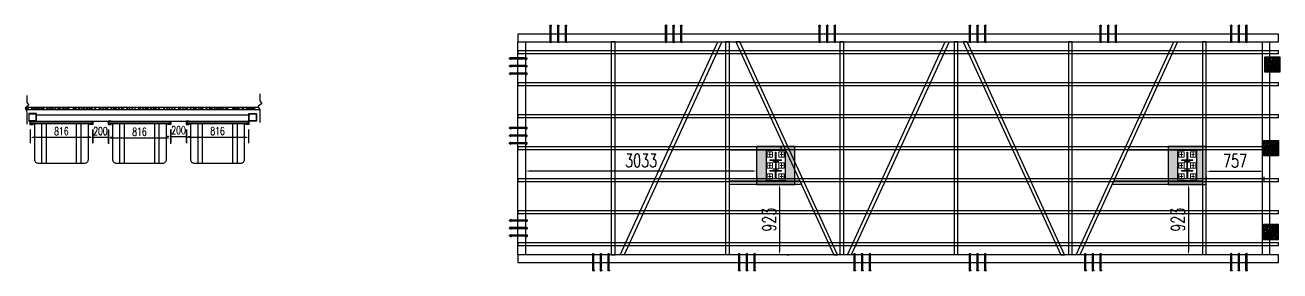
# Model space of a CAD drawing. Extents: x -18540 to 926017, y -610001 to -56924.
# Drawn here: x 8031 to 24498, y -575943 to -572713 of the extents above; entities that cross this region are included whole.
import ezdxf

# ---------------------------------------------------------------- set-up
doc = ezdxf.new("R2010")
doc.units = 0
doc.header["$LTSCALE"] = 10
doc.header["$MEASUREMENT"] = 0
doc.linetypes.add('线型2', pattern=[2.5, 1.5, -1])
for name, color, linetype in [('BJ02', 2, 'Continuous'), ('W-STEEL_FRAME钢架', 3, 'Continuous'), ('W-STEEL_KEEL钢龙骨', 5, 'Continuous'), ('W-WOOD_FLOOR木地板', 30, 'Continuous'), ('房屋工字钢', 2, 'Continuous'), ('浮箱U槽', 5, 'Continuous'), ('螺栓孔位', 2, 'Continuous'), ('铝合金', 7, 'Continuous')]:
    doc.layers.add(name, color=color, linetype=linetype)
for name, color, linetype, lineweight in [('孔标注', 9, 'Continuous', 18), ('字符标注', 9, 'Continuous', 18), ('柱_主零件_实线', 51, 'Continuous', 18), ('柱_零件_实线', 3, 'Continuous', 18), ('螺栓组-普通_实线', 9, 'Continuous', 18), ('钢板标注', 9, 'Continuous', 18)]:
    doc.layers.add(name, color=color, linetype=linetype, lineweight=lineweight)
doc.styles.add('STANDARD_T3', font='simplex.shx', dxfattribs={"width": 0.7, "bigfont": 'gbcbig.shx'})
doc.dimstyles.new('W&&30', dxfattribs={"dimtxt": 105, "dimasz": 30, "dimexe": 75, "dimexo": 90, "dimgap": 30, "dimtad": 1, "dimdec": 0, "dimzin": 0, "dimdsep": 46, "dimtxsty": 'STANDARD_T3', "dimcen": 0.09, "dimclrd": 1, "dimclre": 1, "dimclrt": 7, "dimazin": 2, "dimtfac": 1, "dimtdec": 0, "dimtix": 1, "dimtmove": 2, "dimatfit": 3, "dimfxl": 100, "dimtolj": 1, "dimtzin": 0, "dimarcsym": 0})
doc.dimstyles.new('W&&50', dxfattribs={"dimtxt": 175, "dimasz": 50, "dimexe": 125, "dimexo": 150, "dimgap": 50, "dimtad": 1, "dimdec": 0, "dimzin": 0, "dimdsep": 46, "dimtxsty": 'STANDARD_T3', "dimcen": 0.09, "dimclrd": 1, "dimclre": 1, "dimclrt": 7, "dimazin": 2, "dimtfac": 1, "dimtdec": 0, "dimtix": 1, "dimtmove": 2, "dimatfit": 3, "dimfxl": 100, "dimtolj": 1, "dimtzin": 0, "dimarcsym": 0})

# ---------------------------------------------------------------- blocks, each defined once
blk = doc.blocks.new('*D840')
at = {"layer": 'Defpoints', "color": 0, "transparency": 16777216}
for p in [(8100, -573997), (8916, -573997), (8100, -574191)]:
    blk.add_point(p, dxfattribs=at)
at = {"layer": 'W-STEEL_FRAME钢架', "color": 1, "lineweight": -2, "transparency": 16777216}
for p, q in [((8100, -574087), (8100, -574266)), ((8886, -574191), (8130, -574191)), ((8916, -574087), (8916, -574266))]:
    blk.add_line(p, q, dxfattribs=at)
at = {"layer": 'W-STEEL_FRAME钢架', "color": 1, "transparency": 16777216}
for points in [[(8130, -574186), (8130, -574196), (8100, -574191)], [(8886, -574186), (8886, -574196), (8916, -574191)]]:
    blk.add_solid(points, dxfattribs=at)
at = {"layer": 'W-STEEL_FRAME钢架', "color": 7, "transparency": 16777216, "insert": (8508, -574109), "char_height": 105, "attachment_point": 5, "style": 'STANDARD_T3'}
blk.add_mtext('\\A1;816', dxfattribs=at)
blk = doc.blocks.new('*D841')
at = {"layer": 'Defpoints', "color": 0, "transparency": 16777216}
for p in [(9944, -573997), (10145, -573997), (10145, -574177)]:
    blk.add_point(p, dxfattribs=at)
at = {"layer": 'W-STEEL_FRAME钢架', "color": 1, "lineweight": -2, "transparency": 16777216}
for p, q in [((9914, -574177), (9884, -574177)), ((9944, -574087), (9944, -574252)), ((9944, -574177), (10145, -574177)), ((10145, -574087), (10145, -574252)), ((10175, -574177), (10205, -574177))]:
    blk.add_line(p, q, dxfattribs=at)
at = {"layer": 'W-STEEL_FRAME钢架', "color": 1, "transparency": 16777216}
for points in [[(9914, -574172), (9914, -574182), (9944, -574177)], [(10175, -574172), (10175, -574182), (10145, -574177)]]:
    blk.add_solid(points, dxfattribs=at)
at = {"layer": 'W-STEEL_FRAME钢架', "color": 7, "transparency": 16777216, "insert": (10045, -574094), "char_height": 105, "attachment_point": 5, "style": 'STANDARD_T3'}
blk.add_mtext('\\A1;200', dxfattribs=at)
blk = doc.blocks.new('*D842')
at = {"layer": 'Defpoints', "color": 0, "transparency": 16777216}
for p in [(9124, -573997), (9940, -573997), (9124, -574198)]:
    blk.add_point(p, dxfattribs=at)
at = {"layer": 'W-STEEL_FRAME钢架', "color": 1, "lineweight": -2, "transparency": 16777216}
for p, q in [((9124, -574087), (9124, -574273)), ((9910, -574198), (9154, -574198)), ((9940, -574087), (9940, -574273))]:
    blk.add_line(p, q, dxfattribs=at)
at = {"layer": 'W-STEEL_FRAME钢架', "color": 1, "transparency": 16777216}
for points in [[(9154, -574193), (9154, -574203), (9124, -574198)], [(9910, -574193), (9910, -574203), (9940, -574198)]]:
    blk.add_solid(points, dxfattribs=at)
at = {"layer": 'W-STEEL_FRAME钢架', "color": 7, "transparency": 16777216, "insert": (9532, -574115), "char_height": 105, "attachment_point": 5, "style": 'STANDARD_T3'}
blk.add_mtext('\\A1;816', dxfattribs=at)
blk = doc.blocks.new('*D843')
at = {"layer": 'Defpoints', "color": 0, "transparency": 16777216}
for p in [(8920, -573997), (9120, -573997), (9120, -574188)]:
    blk.add_point(p, dxfattribs=at)
at = {"layer": 'W-STEEL_FRAME钢架', "color": 1, "lineweight": -2, "transparency": 16777216}
for p, q in [((8890, -574188), (8860, -574188)), ((8920, -574087), (8920, -574263)), ((8920, -574188), (9120, -574188)), ((9120, -574087), (9120, -574263)), ((9150, -574188), (9180, -574188))]:
    blk.add_line(p, q, dxfattribs=at)
at = {"layer": 'W-STEEL_FRAME钢架', "color": 1, "transparency": 16777216}
for points in [[(8890, -574183), (8890, -574193), (8920, -574188)], [(9150, -574183), (9150, -574193), (9120, -574188)]]:
    blk.add_solid(points, dxfattribs=at)
at = {"layer": 'W-STEEL_FRAME钢架', "color": 7, "transparency": 16777216, "insert": (9020, -574105), "char_height": 105, "attachment_point": 5, "style": 'STANDARD_T3'}
blk.add_mtext('\\A1;200', dxfattribs=at)
blk = doc.blocks.new('800')
at = {"color": 5, "lineweight": -3}
for p, q in [((-460, 520), (-460, 0)), ((-400, 520), (-400, 0)), ((0, 0), (0, 520)), ((60, 0), (60, 520))]:
    blk.add_line(p, q, dxfattribs=at)
at = {"color": 5}
blk.add_lwpolyline([(200, 550), (200, 520), (150, 520), (-550, 520), (-600, 520), (-600, 550)], close=True, dxfattribs=at)
at = {"color": 5, "lineweight": -3}
blk.add_lwpolyline([(150, 520), (150, 50, -0.414214), (100, 0), (-500, 0, -0.414214), (-550, 50), (-550, 520)], format="xyb", dxfattribs=at)
blk = doc.blocks.new('*D853')
at = {"layer": 'Defpoints', "color": 0, "transparency": 16777216}
for p in [(10149, -573997), (10965, -573997), (10965, -574188)]:
    blk.add_point(p, dxfattribs=at)
at = {"layer": 'W-STEEL_FRAME钢架', "color": 1, "lineweight": -2, "transparency": 16777216}
for p, q in [((10149, -574087), (10149, -574263)), ((10179, -574188), (10935, -574188)), ((10965, -574087), (10965, -574263))]:
    blk.add_line(p, q, dxfattribs=at)
at = {"layer": 'W-STEEL_FRAME钢架', "color": 1, "transparency": 16777216}
for points in [[(10179, -574183), (10179, -574193), (10149, -574188)], [(10935, -574183), (10935, -574193), (10965, -574188)]]:
    blk.add_solid(points, dxfattribs=at)
at = {"layer": 'W-STEEL_FRAME钢架', "color": 7, "transparency": 16777216, "insert": (10557, -574105), "char_height": 105, "attachment_point": 5, "style": 'STANDARD_T3'}
blk.add_mtext('\\A1;816', dxfattribs=at)
blk = doc.blocks.new('01')
h = blk.add_hatch()
h.set_pattern_fill('HOUND', color=77, scale=5)
h.set_pattern_definition([(0, (0, 0), (31.75, 7.9375), [127, -63.5]), (90, (0, 0), (-7.9375, -31.75), [127, -63.5])])
h.paths.add_polyline_path([(50227, 12928), (50227, 12728), (50427, 12728), (50427, 12928)])
h.paths.add_polyline_path([(50382, 12893, -1), (50402, 12893, -1)], flags=16)
h.paths.add_polyline_path([(50252, 12893, -1), (50272, 12893, -1)], flags=16)
h.paths.add_polyline_path([(50402, 12763, -1), (50382, 12763, -1)], flags=16)
h.paths.add_polyline_path([(50272, 12763, -1), (50252, 12763, -1)], flags=16)
at = {"color": 251}
blk.add_lwpolyline([(50227, 12928), (50427, 12928), (50427, 12728), (50227, 12728)], close=True, dxfattribs=at)
at = {"color": 6}
for centre in [(50262, 12893), (50392, 12893), (50262, 12763), (50392, 12763)]:
    blk.add_circle(centre, 10, dxfattribs=at)
blk = doc.blocks.new('*U2023')
at = {"layer": 'W-STEEL_KEEL钢龙骨', "color": 4}
blk.add_lwpolyline([(17.5, -5040), (17.5, 4940), (-17.5, 4940), (-17.5, -5040)], close=True, dxfattribs=at)
blk = doc.blocks.new('*U2024')
at = {"layer": 'W-STEEL_KEEL钢龙骨', "color": 0, "linetype": 'ByBlock', "lineweight": -2, "transparency": 16777216}
for p in [(0, 0), (420, 0), (840, 0), (1260, 0), (1680, 0), (2100, 0), (2520, 0)]:
    blk.add_blockref('*U2023', p, dxfattribs=at)
blk = doc.blocks.new('C-2')
at = {"color": 6}
blk.add_lwpolyline([(594561, 64256), (594561, 64166), (591761, 64166), (591761, 64256)], close=True, dxfattribs=at)
at = {"layer": 'W-STEEL_FRAME钢架', "color": 1}
for points in [[(594558, 63376), (594558, 63426), (591761, 63426), (591761, 63376)], [(594561, 61768), (594561, 61718), (591761, 63001), (591761, 63051)], [(594558, 61618), (594558, 61668), (591761, 61668), (591761, 61618)], [(591761, 60287), (591761, 60237), (594561, 61518), (594561, 61568)], [(594558, 60118), (594558, 60168), (591761, 60168), (591761, 60118)], [(594561, 58768), (594561, 58718), (591761, 60001), (591761, 60051)], [(594558, 58618), (594558, 58668), (591761, 58668), (591761, 58618)], [(591761, 57305), (591761, 57255), (594561, 58537), (594561, 58587)], [(594558, 57118), (594558, 57168), (591761, 57168), (591761, 57118)], [(591761, 57018), (591761, 57068), (594561, 55787), (594561, 55737)], [(594561, 55619), (594561, 55669), (591761, 55669), (591761, 55619)]]:
    blk.add_lwpolyline(points, close=True, dxfattribs=at)
at = {"layer": '铝合金', "color": 2}
for points in [[(591761, 54393), (591761, 64373), (591661, 64373), (591661, 54393)], [(591761, 54393), (591761, 54493), (594561, 54493), (594561, 54393)]]:
    blk.add_lwpolyline(points, close=True, dxfattribs=at)
blk.add_lwpolyline([(594561, 54393), (594661, 54393), (594661, 64373), (594561, 64373), (594561, 54393)], dxfattribs=at)
at = {"color": 4, "rotation": 270}
for p in [(579233, 114620), (580333, 114603)]:
    blk.add_blockref('01', p, dxfattribs=at)
at = {"color": 4, "xscale": -1, "rotation": 90}
blk.add_blockref('01', (607089, 114603), dxfattribs=at)
at = {"layer": 'W-STEEL_KEEL钢龙骨'}
blk.add_blockref('*U2024', (591900, 59433), dxfattribs=at)
blk = doc.blocks.new('1')
at = {"lineweight": -3}
for p, q in [((-1521938, 1214338), (-1521935, 1214338)), ((-1521938, 1214336), (-1521931, 1214336)), ((-1521938, 1214336), (-1521914, 1214336)), ((-1521936, 1214341), (-1521936, 1214346)), ((-1521936, 1214346), (-1521916, 1214346)), ((-1521935, 1214341), (-1521936, 1214341)), ((-1521934, 1214347), (-1521932, 1214347)), ((-1521933, 1214352), (-1521931, 1214355)), ((-1521933, 1214136), (-1521933, 1214352)), ((-1521919, 1214352), (-1521933, 1214352)), ((-1521932, 1214347), (-1521919, 1214347)), ((-1521932, 1214346), (-1521932, 1214341)), ((-1521921, 1214355), (-1521931, 1214355)), ((-1521919, 1214352), (-1521921, 1214355)), ((-1521919, 1214347), (-1521921, 1214347)), ((-1521921, 1214346), (-1521921, 1214341)), ((-1521919, 1214136), (-1521919, 1214352)), ((-1521917, 1214341), (-1521916, 1214341)), ((-1521914, 1214338), (-1521917, 1214338)), ((-1521916, 1214341), (-1521916, 1214346)), ((-1521938, 1214136), (-1521931, 1214136)), ((-1521938, 1214136), (-1521914, 1214136)), ((-1521938, 1214134), (-1521935, 1214134)), ((-1521935, 1214131), (-1521936, 1214131)), ((-1521936, 1214131), (-1521936, 1214126)), ((-1521936, 1214126), (-1521916, 1214126)), ((-1521934, 1214125), (-1521932, 1214125)), ((-1521932, 1214126), (-1521932, 1214131)), ((-1521932, 1214125), (-1521919, 1214125)), ((-1521921, 1214126), (-1521921, 1214131)), ((-1521919, 1214125), (-1521921, 1214125)), ((-1521914, 1214134), (-1521917, 1214134)), ((-1521917, 1214131), (-1521916, 1214131)), ((-1521916, 1214131), (-1521916, 1214126))]:
    blk.add_line(p, q, dxfattribs=at)
at = {"color": 1}
for p, q in [((-1521936, 1214346), (-1521934, 1214347)), ((-1521919, 1214347), (-1521916, 1214346))]:
    blk.add_line(p, q, dxfattribs=at)
at = {"color": 6, "lineweight": -3}
for p, q in [((-1521931, 1214136), (-1521931, 1214355)), ((-1521921, 1214136), (-1521921, 1214355))]:
    blk.add_line(p, q, dxfattribs=at)
at = {"lineweight": -3}
for points in [[(-1521933, 1214336), (-1521938, 1214336), (-1521938, 1214338), (-1521914, 1214338), (-1521914, 1214336), (-1521919, 1214336)], [(-1521935, 1214338), (-1521935, 1214341), (-1521917, 1214341), (-1521917, 1214338)], [(-1521933, 1214136), (-1521938, 1214136), (-1521938, 1214134), (-1521914, 1214134), (-1521914, 1214136), (-1521919, 1214136)], [(-1521935, 1214134), (-1521935, 1214131), (-1521917, 1214131), (-1521917, 1214134)]]:
    blk.add_lwpolyline(points, dxfattribs=at)
for centre, radius, start, end in [((-1521934, 1214129), 3.22, 223.6028, 316.3972), ((-1521926, 1214140), 14.7, 248.7607, 291.2393), ((-1521919, 1214129), 3.22, 223.6028, 316.3972)]:
    blk.add_arc(centre, radius, start, end, dxfattribs=at)
blk = doc.blocks.new('螺栓孔位')
at = {"layer": '螺栓孔位', "color": 1, "rotation": 270}
for p in [(-1214244, -1521833), (-1214244, -1521933), (-1214244, -1522033)]:
    blk.add_blockref('1', p, dxfattribs=at)
blk = doc.blocks.new('GZG')
at = {"layer": '孔标注', "ltscale": 100000, "const_width": 2.01}
blk.add_lwpolyline([(51, 341, 1), (49, 341, 1)], format="xyb", close=True, dxfattribs=at)
at = {"layer": '字符标注', "ltscale": 100000, "const_width": 2.01}
blk.add_lwpolyline([(204, 341, 1), (202, 341, 1)], format="xyb", close=True, dxfattribs=at)
at = {"layer": '柱_主零件_实线', "lineweight": 18, "ltscale": 100000}
for p, q in [((51, 261), (51, 271)), ((202, 271), (51, 271)), ((51, 261), (123, 261)), ((123, 261), (123, 131)), ((130, 261), (202, 261)), ((130, 131), (130, 261)), ((202, 261), (202, 271)), ((51, 120), (51, 131)), ((51, 131), (123, 131)), ((51, 120), (202, 120)), ((130, 131), (202, 131)), ((202, 120), (202, 131))]:
    blk.add_line(p, q, dxfattribs=at)
at = {"layer": '柱_零件_实线', "lineweight": 18, "ltscale": 100000}
for p, q in [((0, 0), (0, 392)), ((0, 392), (253, 392)), ((85, 376), (15, 376)), ((15, 376), (15, 306)), ((85, 306), (85, 376)), ((120, 371), (120, 271)), ((133, 371), (120, 371)), ((133, 271), (133, 371)), ((238, 376), (168, 376)), ((168, 376), (168, 306)), ((238, 306), (238, 376)), ((253, 392), (253, 0)), ((15, 306), (85, 306)), ((15, 231), (15, 161)), ((85, 231), (15, 231)), ((85, 161), (85, 231)), ((133, 321), (120, 321)), ((133, 271), (120, 271)), ((168, 306), (238, 306)), ((168, 231), (168, 161)), ((238, 231), (168, 231)), ((238, 161), (238, 231)), ((253, 0), (0, 0)), ((15, 161), (85, 161)), ((15, 85), (15, 15)), ((85, 85), (15, 85)), ((15, 15), (85, 15)), ((85, 15), (85, 85)), ((120, 120), (120, 20)), ((133, 120), (120, 120)), ((133, 70), (120, 70)), ((133, 20), (120, 20)), ((133, 20), (133, 120)), ((168, 161), (238, 161)), ((168, 85), (168, 15)), ((238, 85), (168, 85)), ((168, 15), (238, 15)), ((238, 15), (238, 85))]:
    blk.add_line(p, q, dxfattribs=at)
at = {"layer": '柱_零件_实线', "linetype": '线型2', "lineweight": 18, "ltscale": 100000}
for p, q in [((92, 246), (92, 238)), ((161, 246), (92, 246)), ((92, 238), (124, 238)), ((133, 301), (120, 301)), ((124, 238), (124, 153)), ((129, 238), (161, 238)), ((129, 153), (129, 238)), ((161, 246), (161, 238)), ((92, 153), (92, 146)), ((92, 153), (124, 153)), ((92, 146), (161, 146)), ((133, 90), (120, 90)), ((129, 153), (161, 153)), ((161, 153), (161, 146))]:
    blk.add_line(p, q, dxfattribs=at)
at = {"layer": '螺栓组-普通_实线', "lineweight": 18, "ltscale": 100000}
for p, q in [((70, 341), (30, 341)), ((50, 371), (50, 311)), ((223, 341), (183, 341)), ((203, 371), (203, 311)), ((70, 196), (30, 196)), ((50, 226), (50, 166)), ((223, 196), (183, 196)), ((203, 226), (203, 166)), ((70, 50), (30, 50)), ((50, 80), (50, 20)), ((223, 50), (183, 50)), ((203, 80), (203, 20))]:
    blk.add_line(p, q, dxfattribs=at)
at = {"layer": '螺栓组-普通_实线', "color": 1, "ltscale": 100000, "const_width": 10}
for points in [[(55, 341, 1), (45, 341, 1)], [(208, 341, 1), (198, 341, 1)], [(55, 196, 1), (45, 196, 1)], [(208, 196, 1), (198, 196, 1)], [(55, 50, 1), (45, 50, 1)], [(208, 50, 1), (198, 50, 1)]]:
    blk.add_lwpolyline(points, format="xyb", close=True, dxfattribs=at)
at = {"layer": '钢板标注', "ltscale": 100000, "const_width": 2.01}
for points in [[(51, 50, 1), (49, 50, 1)], [(254, 0, 1), (252, 0, 1)]]:
    blk.add_lwpolyline(points, format="xyb", close=True, dxfattribs=at)
blk = doc.blocks.new('GG')
at = {"layer": 'W-STEEL_FRAME钢架', "true_color": 0x636466}
h = blk.add_hatch(color=251, dxfattribs=at)
h.dxf.hatch_style = 1
h.paths.add_polyline_path([(500, 500), (0, 500), (0, 0), (500, 0)])
h.paths.add_polyline_path([(377, 55), (124, 55), (124, 447), (377, 447)], flags=16)
at = {"layer": 'BJ02', "color": 3}
blk.add_lwpolyline([(0, 0), (500, 0), (500, 500), (0, 500)], close=True, dxfattribs=at)
at = {"layer": '房屋工字钢', "color": 2}
blk.add_lwpolyline([(124, 55), (377, 55), (377, 447), (124, 447)], close=True, dxfattribs=at)
at = {"layer": 'W-STEEL_FRAME钢架', "color": 3}
blk.add_blockref('GZG', (124, 55), dxfattribs=at)
blk = doc.blocks.new('*D1580')
at = {"layer": 'Defpoints', "color": 0, "transparency": 16777216}
for p in [(17882, -574808), (17882, -575732), (17932, -575732)]:
    blk.add_point(p, dxfattribs=at)
at = {"layer": 'W-STEEL_FRAME钢架', "color": 1, "lineweight": -2, "transparency": 16777216}
for p, q in [((17932, -574858), (17932, -575682)), ((18032, -574808), (18057, -574808)), ((18032, -575732), (18057, -575732))]:
    blk.add_line(p, q, dxfattribs=at)
at = {"layer": 'W-STEEL_FRAME钢架', "color": 1, "transparency": 16777216}
for points in [[(17924, -574858), (17940, -574858), (17932, -574808)], [(17924, -575682), (17940, -575682), (17932, -575732)]]:
    blk.add_solid(points, dxfattribs=at)
at = {"layer": 'W-STEEL_FRAME钢架', "color": 7, "transparency": 16777216, "insert": (17795, -575270), "char_height": 175, "attachment_point": 5, "rotation": 90, "style": 'STANDARD_T3'}
blk.add_mtext('\\A1;923', dxfattribs=at)
blk = doc.blocks.new('*D1581')
at = {"layer": 'Defpoints', "color": 0, "transparency": 16777216}
for p in [(14598, -574558), (14598, -574631), (17632, -574558)]:
    blk.add_point(p, dxfattribs=at)
at = {"layer": 'W-STEEL_FRAME钢架', "color": 1, "lineweight": -2, "transparency": 16777216}
for p, q in [((17582, -574631), (14648, -574631)), ((14598, -574708), (14598, -574756)), ((17632, -574708), (17632, -574756))]:
    blk.add_line(p, q, dxfattribs=at)
at = {"layer": 'W-STEEL_FRAME钢架', "color": 1, "transparency": 16777216}
for points in [[(14648, -574623), (14648, -574640), (14598, -574631)], [(17582, -574623), (17582, -574640), (17632, -574631)]]:
    blk.add_solid(points, dxfattribs=at)
at = {"layer": 'W-STEEL_FRAME钢架', "color": 7, "transparency": 16777216, "insert": (16115, -574494), "char_height": 175, "attachment_point": 5, "style": 'STANDARD_T3'}
blk.add_mtext('\\A1;3033', dxfattribs=at)
blk = doc.blocks.new('*D1582')
at = {"layer": 'Defpoints', "color": 0, "transparency": 16777216}
for p in [(23532, -574558), (24288, -574558), (24288, -574634)]:
    blk.add_point(p, dxfattribs=at)
at = {"layer": 'W-STEEL_FRAME钢架', "color": 1, "lineweight": -2, "transparency": 16777216}
for p, q in [((23582, -574634), (24238, -574634)), ((23532, -574708), (23532, -574759)), ((24288, -574708), (24288, -574759))]:
    blk.add_line(p, q, dxfattribs=at)
at = {"layer": 'W-STEEL_FRAME钢架', "color": 1, "transparency": 16777216}
for points in [[(23582, -574626), (23582, -574642), (23532, -574634)], [(24238, -574626), (24238, -574642), (24288, -574634)]]:
    blk.add_solid(points, dxfattribs=at)
at = {"layer": 'W-STEEL_FRAME钢架', "color": 7, "transparency": 16777216, "insert": (23910, -574496), "char_height": 175, "attachment_point": 5, "style": 'STANDARD_T3'}
blk.add_mtext('\\A1;757', dxfattribs=at)
blk = doc.blocks.new('*D1583')
at = {"layer": 'Defpoints', "color": 0, "transparency": 16777216}
for p in [(23282, -574808), (23282, -575732), (23298, -575732)]:
    blk.add_point(p, dxfattribs=at)
at = {"layer": 'W-STEEL_FRAME钢架', "color": 1, "lineweight": -2, "transparency": 16777216}
for p, q in [((23298, -574858), (23298, -575682)), ((23432, -574808), (23423, -574808)), ((23432, -575732), (23423, -575732))]:
    blk.add_line(p, q, dxfattribs=at)
at = {"layer": 'W-STEEL_FRAME钢架', "color": 1, "transparency": 16777216}
for points in [[(23290, -574858), (23306, -574858), (23298, -574808)], [(23290, -575682), (23306, -575682), (23298, -575732)]]:
    blk.add_solid(points, dxfattribs=at)
at = {"layer": 'W-STEEL_FRAME钢架', "color": 7, "transparency": 16777216, "insert": (23161, -575270), "char_height": 175, "attachment_point": 5, "rotation": 90, "style": 'STANDARD_T3'}
blk.add_mtext('\\A1;923', dxfattribs=at)

msp = doc.modelspace()

# ---------------------------------------------------------------- hatches: boundary and pattern name
at = {"layer": 'W-WOOD_FLOOR木地板', "true_color": 0xcd6928}
h = msp.add_hatch(dxfattribs=at)
h.set_pattern_fill('木材', color=32, scale=10, angle=360)
h.set_pattern_definition([(50, (-435504.832, -398131.44), (25.923532, 93.1234154), [600, -80, 200, -40]), (50, (-435451.63, -398111.44), (-66.465069, 3.554523), [120, -13.2, 240, -30]), (50, (-435484.832, -398097.442), (113.1698317, 176.5639521), [320, -56, 160, -40])])
edge = h.paths.add_edge_path()
edge.add_line((8041.6, -573797.7), (8035.6, -573801.9))
edge.add_line((8035.6, -573801.9), (8045.7, -573821.7))
edge.add_line((8045.7, -573821.7), (8273.2, -573821.7))
edge.add_line((8273.2, -573821.7), (8273.2, -573820.2))
edge.add_line((8273.2, -573820.2), (8288.4, -573820.2))
edge.add_arc((8288.4, -573823.2), 3, 391.86817, 450.00167, ccw=False)
edge.add_line((8291, -573821.7), (8295.4, -573821.7))
edge.add_arc((8297.9, -573823.2), 3, 450.00167, 508.13183, ccw=False)
edge.add_line((8297.9, -573820.2), (8308.2, -573820.2))
edge.add_line((8308.2, -573820.2), (8308.2, -573821.7))
edge.add_line((8308.2, -573821.7), (8673.2, -573821.7))
edge.add_line((8673.2, -573821.7), (8673.2, -573820.2))
edge.add_line((8673.2, -573820.2), (8688.4, -573820.2))
edge.add_arc((8688.4, -573823.2), 3, 391.86817, 450.00167, ccw=False)
edge.add_line((8691, -573821.7), (8695.4, -573821.7))
edge.add_arc((8697.9, -573823.2), 3, 450.00167, 508.13183, ccw=False)
edge.add_line((8697.9, -573820.2), (8708.2, -573820.2))
edge.add_line((8708.2, -573820.2), (8708.2, -573821.7))
edge.add_line((8708.2, -573821.7), (9073.2, -573821.7))
edge.add_line((9073.2, -573821.7), (9073.2, -573820.2))
edge.add_line((9073.2, -573820.2), (9088.4, -573820.2))
edge.add_arc((9088.4, -573823.2), 3, 391.86817, 450.00167, ccw=False)
edge.add_line((9091, -573821.7), (9095.4, -573821.7))
edge.add_arc((9097.9, -573823.2), 3, 450.00167, 508.13183, ccw=False)
edge.add_line((9097.9, -573820.2), (9108.2, -573820.2))
edge.add_line((9108.2, -573820.2), (9108.2, -573821.7))
edge.add_line((9108.2, -573821.7), (9473.2, -573821.7))
edge.add_line((9473.2, -573821.7), (9473.2, -573820.2))
edge.add_line((9473.2, -573820.2), (9488.4, -573820.2))
edge.add_arc((9488.4, -573823.2), 3, 391.86817, 450.00167, ccw=False)
edge.add_line((9491, -573821.7), (9495.4, -573821.7))
edge.add_arc((9497.9, -573823.2), 3, 450.00167, 508.13183, ccw=False)
edge.add_line((9497.9, -573820.2), (9508.2, -573820.2))
edge.add_line((9508.2, -573820.2), (9508.2, -573821.7))
edge.add_line((9508.2, -573821.7), (9873.2, -573821.7))
edge.add_line((9873.2, -573821.7), (9873.2, -573820.2))
edge.add_line((9873.2, -573820.2), (9888.4, -573820.2))
edge.add_arc((9888.4, -573823.2), 3, 391.86817, 450.00167, ccw=False)
edge.add_line((9891, -573821.7), (9895.4, -573821.7))
edge.add_arc((9897.9, -573823.2), 3, 450.00167, 508.13183, ccw=False)
edge.add_line((9897.9, -573820.2), (9908.2, -573820.2))
edge.add_line((9908.2, -573820.2), (9908.2, -573821.7))
edge.add_line((9908.2, -573821.7), (11090.7, -573821.7))
edge.add_line((11090.7, -573821.7), (11090.7, -573797.7))
edge.add_line((11090.7, -573797.7), (8041.6, -573797.7))

# ---------------------------------------------------------------- linework, layer by layer
at = {"color": 1, "lineweight": -3}
for p, q in [((10979.3, -573897.7), (8179, -573897.7)), ((8179, -573975.7), (10979.3, -573975.7))]:
    msp.add_line(p, q, dxfattribs=at)
at = {"color": 2}
for points in [[(10968.9, -573875.7), (11068.9, -573875.7), (11068.9, -573975.7), (10968.9, -573975.7)], [(8084, -573880.8), (8174, -573880.8), (8174, -573970.8), (8084, -573970.8)], [(10973.9, -573880.7), (11063.9, -573880.7), (11063.9, -573970.7), (10973.9, -573970.7)]]:
    msp.add_lwpolyline(points, close=True, dxfattribs=at)
at = {"color": 4}
for points in [[(8095.6, -573975.8), (8095.6, -574018.8), (8135.6, -574018.8), (8135.6, -574014.8), (8099.6, -574014.8), (8099.6, -573979.8), (8135.6, -573979.8), (8135.6, -573975.8)], [(8920, -573975.7), (8920, -574018.7), (8880, -574018.7), (8880, -574014.7), (8915.6, -574014.7), (8915.6, -573979.7), (8880, -573979.7), (8880, -573975.7)], [(9119.9, -573975.7), (9119.9, -574018.7), (9159.9, -574018.7), (9159.9, -574014.7), (9123.9, -574014.7), (9123.9, -573979.7), (9159.9, -573979.7), (9159.9, -573975.7)], [(9944.4, -573975.7), (9944.4, -574018.7), (9904.4, -574018.7), (9904.4, -574014.7), (9940.4, -574014.7), (9940.4, -573979.7), (9904.4, -573979.7), (9904.4, -573975.7)], [(10144.9, -573975.7), (10144.9, -574018.7), (10184.9, -574018.7), (10184.9, -574014.7), (10148.9, -574014.7), (10148.9, -573979.7), (10184.9, -573979.7), (10184.9, -573975.7)], [(10968.9, -573975.7), (10968.9, -574018.7), (10928.9, -574018.7), (10928.9, -574014.7), (10964.9, -574014.7), (10964.9, -573979.7), (10928.9, -573979.7), (10928.9, -573975.7)]]:
    msp.add_lwpolyline(points, close=True, dxfattribs=at)
at = {"layer": 'W-STEEL_FRAME钢架', "color": 3}
for points in [[(17940.9, -574308.3), (17963.9, -574358.8), (17273.9, -574358.8), (17273.9, -574308.3)], [(23481.6, -574308.3), (23481.6, -574358.8), (22502.5, -574358.8), (22525.6, -574308.3)], [(18196.6, -574757.9), (18219.7, -574808.3), (17273.9, -574808.3), (17273.9, -574757.9)], [(23481.6, -574757.9), (23481.6, -574808.3), (22296.6, -574808.3), (22319.7, -574757.9)]]:
    msp.add_lwpolyline(points, close=True, dxfattribs=at)
at = {"layer": 'W-WOOD_FLOOR木地板', "color": 1}
for points in [[(8055.6, -573639.9), (8055.6, -573731.3), (8081.4, -573767.6), (8031.4, -573803.1), (8055.6, -573850.8), (8055.6, -574014.8)], [(11112.2, -573616.8), (11112.2, -573708.2), (11138, -573744.5), (11088, -573780), (11112.2, -573827.7), (11112.2, -573991.7)]]:
    msp.add_lwpolyline(points, dxfattribs=at)
at = {"layer": 'W-WOOD_FLOOR木地板'}
for points in [[(11088.7, -573797.7), (8041.6, -573797.7)], [(8055.3, -573821.7), (11102.4, -573821.7)]]:
    msp.add_lwpolyline(points, dxfattribs=at)
at = {"layer": '铝合金', "color": 2}
msp.add_lwpolyline([(8179, -573975.8), (8179, -573875.8), (8079, -573875.8), (8079, -573975.8)], close=True, dxfattribs=at)

# ---------------------------------------------------------------- block references
at = {"layer": 'BJ02', "rotation": 270}
msp.add_blockref('C-2', (-39894.3, 18829.2), dxfattribs=at)
at = {"layer": 'W-STEEL_FRAME钢架', "color": 3}
for p in [(17631.8, -574808.3), (23031.8, -574808.3)]:
    msp.add_blockref('GG', p, dxfattribs=at)
at = {"layer": '浮箱U槽'}
for p in [(8707.7, -574532.3), (9732, -574532.3), (10756.9, -574532.3)]:
    msp.add_blockref('800', p, dxfattribs=at)
at = {"layer": '螺栓孔位', "xscale": -1, "rotation": 270}
for p in [(15036.6, -572824), (16550.9, -572824), (18565.2, -572824), (20539, -572824), (22253, -572824), (23967.1, -572824), (15597.2, -575824), (17511.2, -575824), (19025.2, -575824), (20539.2, -575824), (22053.6, -575824), (23967, -575823.8)]:
    msp.add_blockref('螺栓孔位', p, dxfattribs=at)
at = {"layer": '螺栓孔位', "xscale": -1}
for p in [(14498.7, -573245.6), (14498.7, -574159.8), (14501, -575374.1)]:
    msp.add_blockref('螺栓孔位', p, dxfattribs=at)

# ---------------------------------------------------------------- dimensions: what is measured, and where the dimension line sits
at = {"layer": 'W-STEEL_FRAME钢架'}
for base, p1, p2, picture, middle in [((8099.6, -574191.1), (8915.6, -573997.2), (8099.6, -573997.2), '*D840', (8507.6, -574108.6)), ((9119.9, -574188), (8920, -573997.2), (9119.9, -573997.2), '*D843', (9020, -574105.5)), ((9123.9484, -574197.5528), (9940.405, -573997.1659), (9123.9484, -573997.1659), '*D842', (9532.1767, -574115.0528)), ((10144.8912, -574176.6065), (9944.405, -573997.1659), (10144.8912, -573997.1659), '*D841', (10044.6481, -574094.1065))]:
    dim = msp.add_linear_dim(base=base, p1=p1, p2=p2, angle=180, dimstyle='W&&30', dxfattribs=at)
    dim.commit()
    dim.dimension.update_dxf_attribs({"geometry": picture, "text_midpoint": middle})
dim = msp.add_linear_dim(base=(10964.9, -574187.7), p1=(10148.9, -573997.2), p2=(10964.9, -573997.2), dimstyle='W&&30', dxfattribs=at)
dim.commit()
dim.dimension.update_dxf_attribs({"geometry": '*D853', "text_midpoint": (10556.9, -574105.2)})
at = {"layer": 'W-STEEL_FRAME钢架', "color": 3}
for base, p1, p2, picture, middle in [((14598.5, -574631.4), (17631.8, -574558.3), (14598.5, -574558.3), '*D1581', (16115.1, -574493.9)), ((24288.5, -574633.9), (23531.8, -574558.3), (24288.5, -574558.3), '*D1582', (23910.1, -574496.4))]:
    dim = msp.add_linear_dim(base=base, p1=p1, p2=p2, dimstyle='W&&50', dxfattribs=at)
    dim.commit()
    dim.dimension.update_dxf_attribs({"geometry": picture, "text_midpoint": middle})
for base, p1, p2, picture, middle in [((17932.2, -575731.7), (17881.8, -574808.3), (17881.8, -575731.7), '*D1580', (17794.7, -575270)), ((23298, -575731.7), (23281.8, -574808.3), (23281.8, -575731.7), '*D1583', (23160.5, -575270))]:
    dim = msp.add_linear_dim(base=base, p1=p1, p2=p2, angle=90, dimstyle='W&&50', dxfattribs=at)
    dim.commit()
    dim.dimension.update_dxf_attribs({"geometry": picture, "text_midpoint": middle})

doc.saveas('drawing.dxf')
